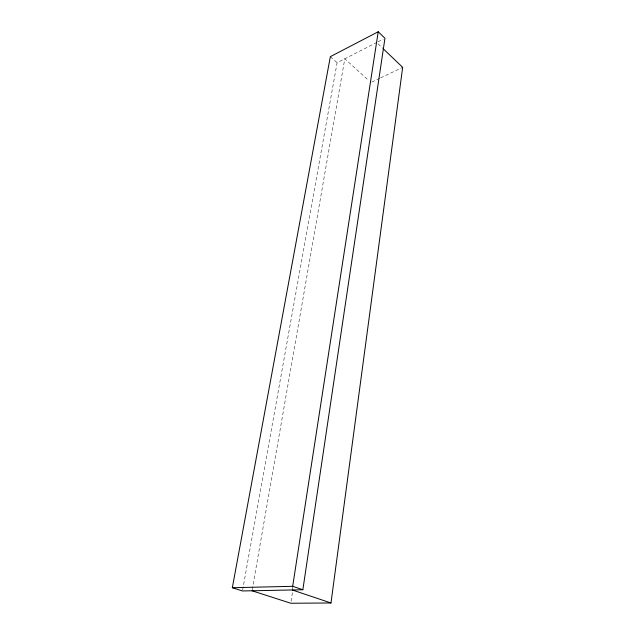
<?xml version="1.0" encoding="UTF-8"?>
<svg xmlns="http://www.w3.org/2000/svg" width="635" height="635" viewBox="0 0 635 635"><rect width="100%" height="100%" fill="white"/><g stroke="black" fill="none" stroke-linecap="round" stroke-linejoin="round"><path stroke-width="0.48" stroke-dasharray="3.17 2.38" d="M292.425 588.994L292.727 587.034M291.084 601.289L292.592 591.503M252.214 589.796L344.797 58.785L368.744 80.526M242.649 589.986L337.106 62.714L377.119 42.267M377.992 41.823L383.207 39.156M371.808 82.082L379.738 78.295M380.627 77.875L402.669 67.35M330.343 56.65L337.106 62.714M378.087 43.839L382.302 47.871"/><path stroke-width="0.95" d="M252.047 590.772L290.782 603.25L330.986 602.972L402.669 67.35L383 48.538M302.847 589.756L384.945 38.267L378.222 31.75L330.343 56.65L232.331 587.724L242.475 590.963L302.847 589.756L292.679 586.311L232.331 587.724M292.679 586.311L378.222 31.75M292.275 589.971L330.986 602.972"/></g></svg>
